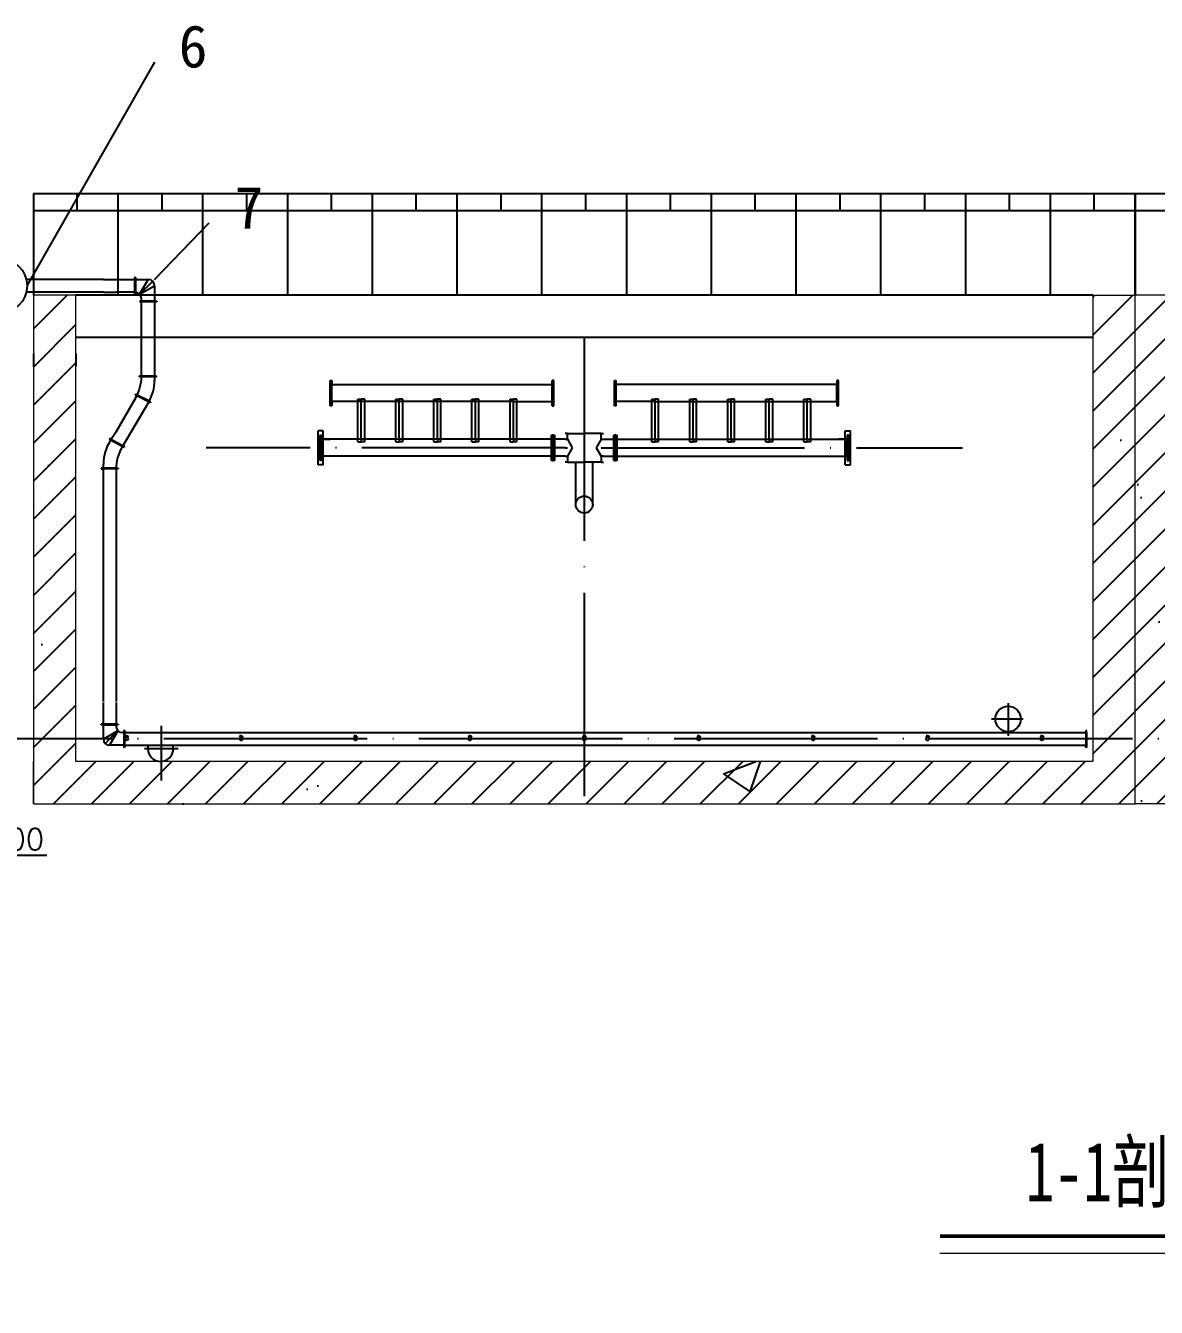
# Model space of a CAD drawing. Header units: millimetres. Extents: x 279 to 2876, y -494 to 1800.
# Drawn here: x 1002.6 to 1136.1, y -131.6 to 19.7 of the extents above; entities that cross this region are included whole.
import ezdxf

# ---------------------------------------------------------------- set-up
doc = ezdxf.new("R2010")
doc.units = ezdxf.units.MM
doc.linetypes.add('ACAD_ISO04W100', pattern=[30, 24, -3, 0, -3])
doc.layers.add('图层1', color=1, linetype='Continuous', lineweight=25, plot=False)
doc.layers.add('图层2', color=5, linetype='Continuous', lineweight=25, plot=False)
doc.styles.get("Standard").update_dxf_attribs({"font": 'txt', "bigfont": 'gbcbig.shx'})
doc.dimstyles.new('副本 ISO-25', dxfattribs={"dimtxt": 2.5, "dimasz": 2.5, "dimexe": 2, "dimexo": 2, "dimtad": 1, "dimlfac": 100, "dimtxsty": 'Standard', "dimblk": 'ARCHTICK', "dimcen": 2.5, "dimadec": 0, "dimazin": 0, "dimtfac": 1, "dimtmove": 0, "dimatfit": 3, "dimfxl": 1, "dimarcsym": 0})

# ---------------------------------------------------------------- blocks, each defined once
blk = doc.blocks.new('_ArchTick')
at = {"color": 0, "linetype": 'ByBlock', "const_width": 0.15}
blk.add_lwpolyline([(-0.5, -0.5), (0.5, 0.5)], dxfattribs=at)
blk = doc.blocks.new('*D52')
at = {"color": 0, "lineweight": -2, "transparency": 16777216}
for p, q in [((990.57, -69.14), (990.57, -80.21)), ((995.57, -69.14), (995.57, -80.21)), ((990.57, -78.21), (995.57, -78.21)), ((995.57, -78.21), (1005.15, -78.21))]:
    blk.add_line(p, q, dxfattribs=at)
at = {"color": 0, "lineweight": -2, "transparency": 16777216, "xscale": 2.5, "yscale": 2.5, "zscale": 2.5, "rotation": 180}
blk.add_blockref('_ArchTick', (990.57, -78.21), dxfattribs=at)
at = {"color": 0, "lineweight": -2, "transparency": 16777216, "xscale": 2.5, "yscale": 2.5, "zscale": 2.5}
blk.add_blockref('_ArchTick', (995.57, -78.21), dxfattribs=at)
at = {"color": 0, "transparency": 16777216, "insert": (1001.61, -76.33), "char_height": 2.5, "attachment_point": 5}
blk.add_mtext('500', dxfattribs=at)

msp = doc.modelspace()

# ---------------------------------------------------------------- hatches: boundary and pattern name
h = msp.add_hatch()
h.set_pattern_fill('ANSI31', color=256, style=0)
h.set_pattern_definition([(45, (299.2907, -738.3604), (-2.245064, 2.245064), [])])
h.paths.add_polyline_path([(870.56582, -12.1404), (865.56582, -12.1404), (865.56582, -64.4904), (870.56582, -64.4904)])
h.paths.add_polyline_path([(995.56582, -20.50611), (995.56582, -19.00611), (995.56582, -12.1404), (990.56582, -12.1404), (990.56582, -19.00611), (990.56582, -20.50611), (990.56582, -64.4904), (995.56582, -64.4904)])
h.paths.add_polyline_path([(983.11159, -67.1404), (940.97083, -67.1404), (942.74642, -72.1404), (985.68478, -72.1404)])
h.paths.add_polyline_path([(995.56582, -64.4904), (990.56582, -64.4904), (990.56582, -67.1404), (983.11159, -67.1404), (985.68478, -72.1404), (995.56582, -72.1404)])
h.paths.add_polyline_path([(940.97083, -67.1404), (930.56582, -67.1404), (930.56582, -72.1404), (942.74642, -72.1404)])
h.paths.add_polyline_path([(930.56582, -67.1404), (881.41478, -67.1404), (883.98797, -72.1404), (930.56582, -72.1404)])
h.paths.add_polyline_path([(881.41478, -67.1404), (870.56582, -67.1404), (870.56582, -64.4904), (865.56582, -64.4904), (865.56582, -72.1404), (883.98797, -72.1404)])
h.paths.add_polyline_path([(1068.5659, -67.1404), (1008.5659, -67.1404), (1008.5659, -64.4904), (1003.5659, -64.4904), (1003.5659, -72.1404), (1068.5659, -72.1404)])
h.paths.add_polyline_path([(1008.5659, -20.50611), (1008.5659, -19.00611), (1008.5659, -12.1404), (1003.5659, -12.1404), (1003.5659, -19.00611), (1003.5659, -20.50611), (1003.5659, -64.4904), (1008.5659, -64.4904)])
h.paths.add_polyline_path([(1133.5659, -12.1404), (1128.5659, -12.1404), (1128.5659, -64.4904), (1133.5659, -64.4904)])
h.paths.add_polyline_path([(1068.5659, -67.1404), (1068.5659, -72.1404), (1133.5659, -72.1404), (1133.5659, -64.4904), (1128.5659, -64.4904), (1128.5659, -67.1404)])
h.paths.add_polyline_path([(1263.5659, -64.4904), (1258.5659, -64.4904), (1258.5659, -67.1404), (1198.5659, -67.1404), (1198.5659, -72.1404), (1263.5659, -72.1404)])
h.paths.add_polyline_path([(1198.5659, -67.1404), (1138.5659, -67.1404), (1138.5659, -64.4904), (1133.5659, -64.4904), (1133.5659, -72.1404), (1198.5659, -72.1404)])
h.paths.add_polyline_path([(1138.5659, -12.1404), (1133.5659, -12.1404), (1133.5659, -64.4904), (1138.5659, -64.4904)])
h.paths.add_polyline_path([(1263.5659, -20.50611), (1263.5659, -19.00611), (1263.5659, -12.1404), (1258.5659, -12.1404), (1258.5659, -19.00611), (1258.5659, -20.50611), (1258.5659, -64.4904), (1263.5659, -64.4904)])
h.paths.add_polyline_path([(1276.56598, -20.50611), (1276.56598, -19.00611), (1276.56598, -12.1404), (1271.56598, -12.1404), (1271.56598, -19.00611), (1271.56598, -20.50611), (1271.56598, -64.4904), (1276.56598, -64.4904)])
h.paths.add_polyline_path([(1336.56598, -67.1404), (1276.56598, -67.1404), (1276.56598, -64.4904), (1271.56598, -64.4904), (1271.56598, -72.1404), (1336.56598, -72.1404)])
h.paths.add_polyline_path([(1401.56598, -67.1404), (1396.56598, -67.1404), (1336.56598, -67.1404), (1336.56598, -72.1404), (1401.56598, -72.1404)])
h.paths.add_polyline_path([(1401.56598, -30.1404), (1396.56598, -30.1404), (1396.56598, -64.4904), (1401.56598, -64.4904)])
h.paths.add_polyline_path([(1401.56598, -12.1404), (1396.56598, -12.1404), (1396.56598, -30.1404), (1401.56598, -30.1404)])
h.paths.add_polyline_path([(1178.64104, -215.05328), (1173.64104, -215.05328), (1173.64104, -238.25328), (1178.64104, -238.25328)])
h.paths.add_polyline_path([(1178.64104, -241.25328), (1173.64104, -241.25328), (1173.64104, -263.05328), (1178.64104, -263.05328)])
h.paths.add_polyline_path([(1178.64104, -270.05328), (1173.64104, -270.05328), (923.64104, -270.05328), (923.64104, -266.55328), (918.64104, -266.55328), (918.64104, -275.07285), (928.64104, -275.07285), (928.64104, -275.05328), (1178.64104, -275.05328)])
h.paths.add_polyline_path([(923.64104, -228.55328), (918.64104, -228.55328), (918.64104, -263.55328), (923.64104, -263.55328)])
h.paths.add_polyline_path([(923.64104, -216.94935), (918.64104, -216.94935), (918.64104, -219.66899), (918.64104, -225.55328), (923.64104, -225.55328), (923.64104, -220.05328)])
h.paths.add_polyline_path([(923.64104, -215.05328), (918.64104, -215.05328), (918.64104, -216.94935), (923.64104, -216.94935)])
h = msp.add_hatch()
h.set_pattern_fill('AR-CONC', color=256, scale=0.25, style=0)
h.set_pattern_definition([(50, (299.29, -738.36), (45.5462, -3.9848), [4.7625, -52.3875]), (355, (299.29, -738.36), (-8.8107, 47.7642), [3.81, -41.91]), (100.451, (303.086, -738.692), (36.7356, 43.7792), [4.0475, -44.5225]), (46.184, (299.29, -725.66), (67.7698, -10.5106), [7.1437, -78.5812]), (96.6356, (304.94, -726.536), (59.351, 61.8564), [6.0713, -66.7837]), (351.184, (299.29, -725.66), (59.351, 61.8563), [5.715, -62.865]), (21, (305.64, -728.835), (37.9037, -25.5664), [4.7625, -52.3875]), (326, (305.64, -728.835), (15.4505, 46.047), [3.81, -41.91]), (71.4514, (308.8, -730.966), (53.3541, 20.4807), [4.0475, -44.5225]), (37.5, (299.29, -738.36), (0.77215, 21.13876), [0, -41.402, 0, -42.545, 0, -42.06875]), (7.5, (299.29, -738.36), (16.7049, 25.04514), [0, -24.257, 0, -40.4495, 0, -16.03375]), (327.5, (285.13, -738.36), (33.89765, -1.43219), [0, -15.875, 0, -49.53, 0, -65.7225]), (317.5, (278.78, -738.36), (37.0323, 6.3566), [0, -20.6375, 0, -32.893, 0, -46.6725])])
h.paths.add_polyline_path([(865.56582, -64.4904), (870.56582, -64.4904), (870.56582, -12.1404), (865.56582, -12.1404)])
h.paths.add_polyline_path([(865.56582, -72.1404), (977.14366, -72.1404), (979.71685, -67.1404), (870.56582, -67.1404), (870.56582, -64.4904), (865.56582, -64.4904)])
h.paths.add_polyline_path([(979.71685, -67.1404), (930.56582, -67.1404), (930.56582, -72.1404), (977.14366, -72.1404)], flags=16)
h.paths.add_polyline_path([(930.56582, -67.1404), (930.56582, -72.1404), (942.74642, -72.1404), (940.97083, -67.1404)], flags=0)
h.paths.add_polyline_path([(940.97083, -67.1404), (878.02004, -67.1404), (875.44685, -72.1404), (942.74642, -72.1404)], flags=16)
h.paths.add_polyline_path([(878.02004, -67.1404), (875.44685, -72.1404), (995.56582, -72.1404), (995.56582, -64.4904), (990.56582, -64.4904), (990.56582, -67.1404)])
h.paths.add_polyline_path([(990.56582, -64.4904), (995.56582, -64.4904), (995.56582, -20.50611), (995.56582, -19.00611), (995.56582, -12.1404), (990.56582, -12.1404), (990.56582, -19.00611), (990.56582, -20.50611)])
h.paths.add_polyline_path([(1003.5659, -64.4904), (1008.5659, -64.4904), (1008.5659, -20.50611), (1008.5659, -19.00611), (1008.5659, -12.1404), (1003.5659, -12.1404), (1003.5659, -19.00611), (1003.5659, -20.50611)])
h.paths.add_polyline_path([(1008.5659, -67.1404), (1008.5659, -64.4904), (1003.5659, -64.4904), (1003.5659, -72.1404), (1068.5659, -72.1404), (1068.5659, -67.1404)])
h.paths.add_polyline_path([(1068.5659, -67.1404), (1068.5659, -72.1404), (1133.5659, -72.1404), (1133.5659, -64.4904), (1128.5659, -64.4904), (1128.5659, -67.1404)])
h.paths.add_polyline_path([(1128.5659, -64.4904), (1133.5659, -64.4904), (1133.5659, -12.1404), (1128.5659, -12.1404)])
h.paths.add_polyline_path([(1133.5659, -64.4904), (1138.5659, -64.4904), (1138.5659, -12.1404), (1133.5659, -12.1404)])
h.paths.add_polyline_path([(1138.5659, -67.1404), (1138.5659, -64.4904), (1133.5659, -64.4904), (1133.5659, -72.1404), (1198.5659, -72.1404), (1198.5659, -67.1404)])
h.paths.add_polyline_path([(1263.5659, -72.1404), (1263.5659, -64.4904), (1258.5659, -64.4904), (1258.5659, -67.1404), (1198.5659, -67.1404), (1198.5659, -72.1404)])
h.paths.add_polyline_path([(1258.5659, -64.4904), (1263.5659, -64.4904), (1263.5659, -20.50611), (1263.5659, -19.00611), (1263.5659, -12.1404), (1258.5659, -12.1404), (1258.5659, -19.00611), (1258.5659, -20.50611)])
h.paths.add_polyline_path([(1271.56598, -64.4904), (1276.56598, -64.4904), (1276.56598, -20.50611), (1276.56598, -19.00611), (1276.56598, -12.1404), (1271.56598, -12.1404), (1271.56598, -19.00611), (1271.56598, -20.50611)])
h.paths.add_polyline_path([(1336.56598, -72.1404), (1336.56598, -67.1404), (1276.56598, -67.1404), (1276.56598, -64.4904), (1271.56598, -64.4904), (1271.56598, -72.1404)])
h.paths.add_polyline_path([(1401.56598, -72.1404), (1401.56598, -67.1404), (1396.56598, -67.1404), (1336.56598, -67.1404), (1336.56598, -72.1404)])
h.paths.add_polyline_path([(1401.56598, -30.1404), (1396.56598, -30.1404), (1396.56598, -64.4904), (1401.56598, -64.4904)])
h.paths.add_polyline_path([(1396.56598, -30.1404), (1401.56598, -30.1404), (1401.56598, -12.1404), (1396.56598, -12.1404)])
h.paths.add_polyline_path([(923.64104, -228.55328), (918.64104, -228.55328), (918.64104, -263.55328), (923.64104, -263.55328)])
h.paths.add_polyline_path([(918.64104, -225.55328), (923.64104, -225.55328), (923.64104, -220.05328), (923.64104, -216.94935), (918.64104, -216.94935), (918.64104, -219.66899)])
h.paths.add_polyline_path([(923.64104, -216.94935), (923.64104, -215.05328), (918.64104, -215.05328), (918.64104, -216.94935)])
h.paths.add_polyline_path([(923.64104, -270.05328), (923.64104, -266.55328), (918.64104, -266.55328), (918.64104, -275.07285), (1178.64104, -275.07285), (1178.64104, -270.05328), (1173.64104, -270.05328)])
h.paths.add_polyline_path([(1178.64104, -241.25328), (1173.64104, -241.25328), (1173.64104, -263.05328), (1178.64104, -263.05328)])
h.paths.add_polyline_path([(1178.64104, -215.05328), (1173.64104, -215.05328), (1173.64104, -238.25328), (1178.64104, -238.25328)])

# ---------------------------------------------------------------- linework, layer by layer
for p, q in [((1002.81586, -11.03717), (1017.88646, 15.37017)), ((1003.5659, -0.1404), (1133.5659, -0.1404)), ((1133.5659, -0.1404), (1263.5659, -0.1404)), ((1003.5659, -2.1404), (1133.5659, -2.1404)), ((1133.5659, -2.1404), (1263.5659, -2.1404)), ((1017.86314, -10.28647), (1024.31077, -3.61743)), ((1016.09065, -12.00614), (1017.64347, -10.50614)), ((1016.09322, -12.0042), (1017.1346, -10.26903)), ((1016.09322, -12.0042), (1017.86302, -11.02283)), ((1128.5659, -12.1404), (1008.5659, -12.1404)), ((1128.5659, -17.1404), (1008.5659, -17.1404)), ((1003.5659, -19.00611), (1003.5659, -20.50611)), ((1008.5659, -19.00611), (1008.5659, -20.50611)), ((1038.5659, -22.6904), (1038.5659, -22.1904)), ((1038.5659, -22.1904), (1038.7659, -22.1904)), ((1038.7659, -22.1904), (1038.7659, -22.6904)), ((1064.78689, -25.1904), (1064.78689, -22.1904)), ((1064.98689, -22.1904), (1064.78689, -22.1904)), ((1064.98689, -22.4904), (1064.98689, -22.1904)), ((1064.98689, -22.6904), (1064.98689, -22.4904)), ((1072.14491, -22.4904), (1072.14491, -22.1904)), ((1072.14491, -22.1904), (1072.34491, -22.1904)), ((1072.14491, -22.6904), (1072.14491, -22.4904)), ((1072.34491, -25.1904), (1072.34491, -22.1904)), ((1098.5659, -22.1904), (1098.3659, -22.1904)), ((1098.3659, -22.1904), (1098.3659, -22.6904)), ((1098.5659, -22.6904), (1098.5659, -22.1904)), ((1038.5659, -25.1904), (1038.5659, -22.6904)), ((1038.7659, -24.6904), (1038.7659, -22.6904)), ((1038.7659, -22.6904), (1064.78689, -22.6904)), ((1064.98689, -24.6904), (1064.98689, -22.6904)), ((1072.14491, -24.6904), (1072.14491, -22.6904)), ((1098.3659, -22.6904), (1072.34491, -22.6904)), ((1098.3659, -24.6904), (1098.3659, -22.6904)), ((1098.5659, -25.1904), (1098.5659, -22.6904)), ((1038.7659, -25.1904), (1038.5659, -25.1904)), ((1060.20006, -24.6904), (1038.7659, -24.6904)), ((1038.7659, -24.6904), (1038.7659, -25.1904)), ((1041.85273, -29.4404), (1041.85273, -24.3904)), ((1041.85273, -24.3904), (1042.25273, -24.3904)), ((1042.25273, -29.1404), (1042.25273, -24.3904)), ((1042.25273, -29.1404), (1042.25273, -24.3904)), ((1042.65273, -24.3904), (1042.25273, -24.3904)), ((1042.25273, -29.1404), (1042.25273, -24.44965)), ((1042.65273, -29.4404), (1042.65273, -24.3904)), ((1046.33956, -29.4404), (1046.33956, -24.3904)), ((1046.33956, -24.3904), (1046.73956, -24.3904)), ((1046.73956, -29.1404), (1046.73956, -24.3904)), ((1046.73956, -29.1404), (1046.73956, -24.3904)), ((1046.73956, -29.1404), (1046.73956, -24.3904)), ((1047.13956, -24.3904), (1046.73956, -24.3904)), ((1047.13956, -29.4404), (1047.13956, -24.3904)), ((1050.8264, -29.4404), (1050.8264, -24.3904)), ((1050.8264, -24.3904), (1051.2264, -24.3904)), ((1051.2264, -29.1404), (1051.2264, -24.3904)), ((1051.2264, -29.1404), (1051.2264, -24.3904)), ((1051.2264, -29.1404), (1051.2264, -24.3904)), ((1051.6264, -24.3904), (1051.2264, -24.3904)), ((1051.6264, -29.4404), (1051.6264, -24.3904)), ((1055.31323, -29.4404), (1055.31323, -24.3904)), ((1055.31323, -24.3904), (1055.71323, -24.3904)), ((1055.71323, -29.1404), (1055.71323, -24.3904)), ((1055.71323, -29.1404), (1055.71323, -24.3904)), ((1055.71323, -29.1404), (1055.71323, -24.3904)), ((1056.11323, -24.3904), (1055.71323, -24.3904)), ((1056.11323, -29.4404), (1056.11323, -24.3904)), ((1059.80006, -29.4404), (1059.80006, -24.3904)), ((1059.80006, -24.3904), (1060.20006, -24.3904)), ((1060.20006, -29.1404), (1060.20006, -24.3904)), ((1060.20006, -29.1404), (1060.20006, -24.3904)), ((1060.60006, -24.3904), (1060.20006, -24.3904)), ((1060.20006, -24.6904), (1062.96671, -24.6904)), ((1060.60006, -29.4404), (1060.60006, -24.3904)), ((1062.96671, -24.6904), (1064.78689, -24.6904)), ((1064.78689, -25.1904), (1064.98689, -25.1904)), ((1064.98689, -25.1904), (1064.98689, -24.6904)), ((1072.14491, -25.1904), (1072.14491, -24.6904)), ((1072.34491, -25.1904), (1072.14491, -25.1904)), ((1074.16509, -24.6904), (1072.34491, -24.6904)), ((1076.93174, -24.6904), (1074.16509, -24.6904)), ((1076.53174, -29.4404), (1076.53174, -24.3904)), ((1076.53174, -24.3904), (1076.93174, -24.3904)), ((1076.93174, -29.1404), (1076.93174, -24.3904)), ((1077.33174, -24.3904), (1076.93174, -24.3904)), ((1076.93174, -29.1404), (1076.93174, -24.3904)), ((1076.93174, -24.6904), (1098.3659, -24.6904)), ((1077.33174, -29.4404), (1077.33174, -24.3904)), ((1081.01857, -29.4404), (1081.01857, -24.3904)), ((1081.01857, -24.3904), (1081.41857, -24.3904)), ((1081.41857, -29.1404), (1081.41857, -24.3904)), ((1081.41857, -29.1404), (1081.41857, -24.3904)), ((1081.81857, -24.3904), (1081.41857, -24.3904)), ((1081.41857, -29.1404), (1081.41857, -24.3904)), ((1081.81857, -29.4404), (1081.81857, -24.3904)), ((1085.5054, -29.4404), (1085.5054, -24.3904)), ((1085.5054, -24.3904), (1085.9054, -24.3904)), ((1085.9054, -29.1404), (1085.9054, -24.3904)), ((1085.9054, -29.1404), (1085.9054, -24.3904)), ((1086.3054, -24.3904), (1085.9054, -24.3904)), ((1085.9054, -29.1404), (1085.9054, -24.3904)), ((1086.3054, -29.4404), (1086.3054, -24.3904)), ((1089.99224, -29.4404), (1089.99224, -24.3904)), ((1089.99224, -24.3904), (1090.39224, -24.3904)), ((1090.39224, -29.1404), (1090.39224, -24.3904)), ((1090.39224, -29.1404), (1090.39224, -24.3904)), ((1090.79224, -24.3904), (1090.39224, -24.3904)), ((1090.39224, -29.1404), (1090.39224, -24.3904)), ((1090.79224, -29.4404), (1090.79224, -24.3904)), ((1094.47907, -29.4404), (1094.47907, -24.3904)), ((1094.47907, -24.3904), (1094.87907, -24.3904)), ((1094.87907, -29.1404), (1094.87907, -24.3904)), ((1095.27907, -24.3904), (1094.87907, -24.3904)), ((1094.87907, -29.1404), (1094.87907, -24.3904)), ((1094.87907, -29.1404), (1094.87907, -24.44965)), ((1095.27907, -29.4404), (1095.27907, -24.3904)), ((1098.3659, -24.6904), (1098.3659, -25.1904)), ((1098.3659, -25.1904), (1098.5659, -25.1904)), ((1037.4659, -28.1404), (1037.1659, -28.1404)), ((1037.1659, -28.17737), (1037.1659, -28.1404)), ((1037.1659, -31.90219), (1037.1659, -28.17737)), ((1037.3659, -29.1404), (1037.3659, -28.6404)), ((1037.3659, -28.6404), (1037.5659, -28.6404)), ((1037.7659, -28.1404), (1037.4659, -28.1404)), ((1037.5659, -28.6404), (1037.5659, -29.1404)), ((1037.7659, -28.17737), (1037.7659, -28.1404)), ((1037.7659, -31.90219), (1037.7659, -28.17737)), ((1064.68689, -31.6404), (1064.68689, -28.6404)), ((1064.88689, -28.6404), (1064.68689, -28.6404)), ((1064.88689, -28.9404), (1064.88689, -28.6404)), ((1064.88689, -28.6404), (1065.08689, -28.6404)), ((1065.08689, -31.6404), (1065.08689, -28.6404)), ((1066.5659, -28.4404), (1066.3159, -28.4404)), ((1066.5659, -29.1404), (1066.5659, -28.4404)), ((1066.5659, -28.4404), (1068.5659, -28.4404)), ((1070.5659, -28.4404), (1068.5659, -28.4404)), ((1070.5659, -29.1404), (1070.5659, -28.4404)), ((1070.5659, -28.4404), (1070.8159, -28.4404)), ((1072.04491, -31.6404), (1072.04491, -28.6404)), ((1072.24491, -28.6404), (1072.04491, -28.6404)), ((1072.24491, -28.9404), (1072.24491, -28.6404)), ((1072.24491, -28.6404), (1072.44491, -28.6404)), ((1072.44491, -31.6404), (1072.44491, -28.6404)), ((1099.3659, -28.17737), (1099.3659, -28.1404)), ((1099.3659, -28.1404), (1099.6659, -28.1404)), ((1099.3659, -31.90219), (1099.3659, -28.17737)), ((1099.7659, -28.6404), (1099.5659, -28.6404)), ((1099.5659, -28.6404), (1099.5659, -29.1404)), ((1099.6659, -28.1404), (1099.9659, -28.1404)), ((1099.7659, -29.1404), (1099.7659, -28.6404)), ((1099.9659, -28.17737), (1099.9659, -28.1404)), ((1099.9659, -31.90219), (1099.9659, -28.17737)), ((1037.3659, -31.6404), (1037.3659, -29.1404)), ((1037.5659, -31.1404), (1037.5659, -29.1404)), ((1037.5659, -29.1404), (1038.5659, -29.1404)), ((1064.68689, -29.1404), (1037.7659, -29.1404)), ((1045.36074, -29.1404), (1038.5659, -29.1404)), ((1041.85273, -29.4404), (1042.25273, -29.4404)), ((1042.25273, -29.1404), (1042.25273, -29.4404)), ((1042.25273, -29.1404), (1042.25273, -29.4404)), ((1042.65273, -29.4404), (1042.25273, -29.4404)), ((1066.3159, -29.1404), (1045.36074, -29.1404)), ((1046.33956, -29.4404), (1046.73956, -29.4404)), ((1046.73956, -29.1404), (1046.73956, -29.4404)), ((1046.73956, -29.1404), (1046.73956, -29.4404)), ((1047.13956, -29.4404), (1046.73956, -29.4404)), ((1050.8264, -29.4404), (1051.2264, -29.4404)), ((1051.2264, -29.1404), (1051.2264, -29.4404)), ((1051.2264, -29.1404), (1051.2264, -29.4404)), ((1051.6264, -29.4404), (1051.2264, -29.4404)), ((1055.31323, -29.4404), (1055.71323, -29.4404)), ((1055.71323, -29.1404), (1055.71323, -29.4404)), ((1055.71323, -29.1404), (1055.71323, -29.4404)), ((1056.11323, -29.4404), (1055.71323, -29.4404)), ((1059.80006, -29.4404), (1060.20006, -29.4404)), ((1060.20006, -29.1404), (1060.20006, -29.4404)), ((1060.20006, -29.1404), (1060.20006, -29.4404)), ((1060.60006, -29.4404), (1060.20006, -29.4404)), ((1064.88689, -30.1404), (1064.68689, -30.1404)), ((1064.88689, -29.1404), (1064.88689, -28.9404)), ((1064.88689, -31.1404), (1064.88689, -29.1404)), ((1066.3159, -29.1404), (1066.5659, -29.1404)), ((1066.3159, -30.1404), (1066.5659, -30.1404)), ((1066.5659, -29.1404), (1067.14355, -30.1404)), ((1067.14355, -30.1404), (1066.5659, -31.1404)), ((1070.5659, -29.1404), (1069.97708, -30.1404)), ((1069.97708, -30.1404), (1070.5659, -31.1404)), ((1070.5659, -29.1404), (1091.77106, -29.1404)), ((1070.5659, -30.1404), (1072.55243, -30.1404)), ((1072.24491, -29.1404), (1072.24491, -28.9404)), ((1072.24491, -31.1404), (1072.24491, -29.1404)), ((1072.24491, -30.1404), (1072.44491, -30.1404)), ((1072.44491, -29.1404), (1099.3659, -29.1404)), ((1076.53174, -29.4404), (1076.93174, -29.4404)), ((1076.93174, -29.1404), (1076.93174, -29.4404)), ((1076.93174, -29.1404), (1076.93174, -29.4404)), ((1077.33174, -29.4404), (1076.93174, -29.4404)), ((1081.01857, -29.4404), (1081.41857, -29.4404)), ((1081.41857, -29.1404), (1081.41857, -29.4404)), ((1081.41857, -29.1404), (1081.41857, -29.4404)), ((1081.81857, -29.4404), (1081.41857, -29.4404)), ((1085.5054, -29.4404), (1085.9054, -29.4404)), ((1085.9054, -29.1404), (1085.9054, -29.4404)), ((1085.9054, -29.1404), (1085.9054, -29.4404)), ((1086.3054, -29.4404), (1085.9054, -29.4404)), ((1089.99224, -29.4404), (1090.39224, -29.4404)), ((1090.39224, -29.1404), (1090.39224, -29.4404)), ((1090.39224, -29.1404), (1090.39224, -29.4404)), ((1090.79224, -29.4404), (1090.39224, -29.4404)), ((1091.77106, -29.1404), (1098.5659, -29.1404)), ((1094.47907, -29.4404), (1094.87907, -29.4404)), ((1094.87907, -29.1404), (1094.87907, -29.4404)), ((1094.87907, -29.1404), (1094.87907, -29.4404)), ((1095.27907, -29.4404), (1094.87907, -29.4404)), ((1099.5659, -29.1404), (1098.5659, -29.1404)), ((1099.5659, -31.1404), (1099.5659, -29.1404)), ((1099.7659, -31.6404), (1099.7659, -29.1404)), ((1037.5659, -31.6404), (1037.3659, -31.6404)), ((1038.5659, -31.1404), (1037.5659, -31.1404)), ((1037.5659, -31.1404), (1037.5659, -31.6404)), ((1044.28889, -31.1404), (1038.5659, -31.1404)), ((1066.3159, -31.1404), (1044.28889, -31.1404)), ((1064.68689, -31.6404), (1064.88689, -31.6404)), ((1064.88689, -31.6404), (1064.88689, -31.1404)), ((1065.08689, -31.6404), (1064.88689, -31.6404)), ((1066.3159, -31.1404), (1066.5659, -31.1404)), ((1066.5659, -31.1404), (1066.5659, -31.8404)), ((1070.5659, -31.1404), (1070.5659, -31.8404)), ((1070.8159, -31.1404), (1070.5659, -31.1404)), ((1070.8159, -31.1404), (1092.84291, -31.1404)), ((1070.8159, -31.1404), (1070.8159, -31.1404)), ((1072.04491, -31.6404), (1072.24491, -31.6404)), ((1072.24491, -31.6404), (1072.24491, -31.1404)), ((1072.44491, -31.6404), (1072.24491, -31.6404)), ((1092.84291, -31.1404), (1098.5659, -31.1404)), ((1098.5659, -31.1404), (1099.5659, -31.1404)), ((1099.5659, -31.1404), (1099.5659, -31.6404)), ((1099.5659, -31.6404), (1099.7659, -31.6404)), ((1037.1659, -32.1404), (1037.1659, -31.90219)), ((1037.4659, -32.1404), (1037.1659, -32.1404)), ((1037.7659, -32.1404), (1037.3159, -32.1404)), ((1037.7659, -32.1404), (1037.7659, -31.90219)), ((1066.5659, -31.8404), (1066.3159, -31.8404)), ((1066.5659, -31.8404), (1068.5659, -31.8404)), ((1067.5659, -36.8404), (1067.5659, -31.8404)), ((1070.5659, -31.8404), (1068.5659, -31.8404)), ((1069.5659, -36.8404), (1069.5659, -31.8404)), ((1070.5659, -31.8404), (1070.8159, -31.8404)), ((1099.3659, -32.1404), (1099.3659, -31.90219)), ((1099.3659, -32.1404), (1099.8159, -32.1404)), ((1099.6659, -32.1404), (1099.9659, -32.1404)), ((1099.9659, -32.1404), (1099.9659, -31.90219)), ((1013.53557, -63.52073), (1011.81625, -64.51338)), ((1013.53557, -63.52073), (1012.03557, -65.02073)), ((1013.53557, -63.52073), (1012.54292, -65.24005))]:
    msp.add_line(p, q)
at = {"lineweight": -2}
for p, q in [((1003.5659, -0.1404), (1003.5659, -12.1404)), ((1008.70159, -0.1404), (1008.70159, -2.1404)), ((1013.5659, -12.1404), (1013.5659, -0.1404)), ((1018.70159, -0.1404), (1018.70159, -2.1404)), ((1018.70159, -0.1404), (1018.70159, -2.1404)), ((1023.5659, -12.1404), (1023.5659, -0.1404)), ((1028.70159, -0.1404), (1028.70159, -2.1404)), ((1033.5659, -12.1404), (1033.5659, -0.1404)), ((1038.70159, -0.1404), (1038.70159, -2.1404)), ((1043.5659, -12.1404), (1043.5659, -0.1404)), ((1048.70159, -0.1404), (1048.70159, -2.1404)), ((1053.5659, -12.1404), (1053.5659, -0.1404)), ((1058.70159, -0.1404), (1058.70159, -2.1404)), ((1063.5659, -12.1404), (1063.5659, -0.1404)), ((1068.70159, -0.1404), (1068.70159, -2.1404)), ((1073.5659, -12.1404), (1073.5659, -0.1404)), ((1078.70159, -0.1404), (1078.70159, -2.1404)), ((1083.5659, -12.1404), (1083.5659, -0.1404)), ((1088.70159, -0.1404), (1088.70159, -2.1404)), ((1093.5659, -12.1404), (1093.5659, -0.1404)), ((1098.70159, -0.1404), (1098.70159, -2.1404)), ((1103.5659, -12.1404), (1103.5659, -0.1404)), ((1108.70159, -0.1404), (1108.70159, -2.1404)), ((1113.5659, -12.1404), (1113.5659, -0.1404)), ((1118.70159, -0.1404), (1118.70159, -2.1404)), ((1123.5659, -12.1404), (1123.5659, -0.1404)), ((1128.70159, -0.1404), (1128.70159, -2.1404)), ((1133.5659, -12.1404), (1133.5659, -0.1404)), ((1133.5659, -0.1404), (1133.5659, -12.1404))]:
    msp.add_line(p, q, dxfattribs=at)
at = {"lineweight": 0}
for p, q in [((1003.5659, -12.1404), (1003.5659, -19.00611)), ((1008.5659, -12.1404), (1003.5659, -12.1404)), ((1008.5659, -19.00611), (1008.5659, -12.1404)), ((1128.5659, -12.1404), (1128.5659, -67.1404)), ((1128.5659, -12.1404), (1133.5659, -12.1404)), ((1133.5659, -72.1404), (1133.5659, -12.1404)), ((1133.5659, -72.1404), (1133.5659, -12.1404)), ((1138.5659, -12.1404), (1133.5659, -12.1404)), ((1003.5659, -20.50611), (1003.5659, -72.1404)), ((1008.5659, -67.1404), (1008.5659, -20.50611)), ((1003.5659, -72.1404), (1003.5659, -67.1404)), ((1128.5659, -67.1404), (1008.5659, -67.1404)), ((1003.5659, -72.1404), (1133.5659, -72.1404)), ((1263.5659, -72.1404), (1133.5659, -72.1404)), ((1110.52984, -125.16579), (1159.40994, -125.16579))]:
    msp.add_line(p, q, dxfattribs=at)
at = {"linetype": 'ACAD_ISO04W100'}
for p, q in [((1066.3159, -30.1404), (1023.9557, -30.1404)), ((1070.5659, -30.1404), (1113.1761, -30.1404)), ((1070.5659, -30.1404), (1095.92489, -30.1404)), ((1118.5659, -60.25731), (1118.5659, -64.13002)), ((1018.64291, -62.96616), (1018.64291, -69.40683)), ((1116.63175, -62.1404), (1120.35006, -62.1404)), ((1404.15764, -64.4904), (848.46071, -64.4904)), ((1016.65513, -65.6404), (1020.63069, -65.6404))]:
    msp.add_line(p, q, dxfattribs=at)
at = {"lineweight": 50}
msp.add_line((1110.56367, -123.16579), (1159.45139, -123.16579), dxfattribs=at)
for centre, radius in [((1068.5659, -36.8404), 1), ((1118.5659, -62.1404), 1.5)]:
    msp.add_circle(centre, radius)
msp.add_arc((1018.5659, -65.6404), 1.5, 164.53399, 15.46601)
for p in [(1042.25273, -29.1404), (1046.73956, -29.1404), (1051.2264, -29.1404), (1055.71323, -29.1404), (1060.20006, -29.1404), (1076.93174, -29.1404), (1081.41857, -29.1404), (1085.9054, -29.1404), (1090.39224, -29.1404), (1094.87907, -29.1404)]:
    msp.add_point(p)
at = {"layer": '图层1'}
for p, q in [((1015.50623, -10.16647), (1015.48623, -10.16647)), ((1015.48623, -10.16647), (1015.48623, -10.18647)), ((1015.48623, -10.18647), (1015.50623, -10.18647)), ((1015.50623, -10.03647), (1015.50623, -12.03787)), ((1015.60623, -10.03647), (1015.50623, -10.03647)), ((1015.60623, -10.03647), (1015.60623, -12.03787)), ((1015.60623, -10.28647), (1015.60623, -10.03647)), ((1015.62123, -10.16647), (1015.60623, -10.16647)), ((1015.60623, -10.18647), (1015.62123, -10.18647)), ((1015.63123, -10.14647), (1015.62123, -10.14647)), ((1015.62123, -10.14647), (1015.62123, -10.16647)), ((1015.62123, -10.18647), (1015.62123, -10.16647)), ((1015.62123, -10.20647), (1015.62123, -10.18647)), ((1015.63123, -10.20647), (1015.62123, -10.20647)), ((1015.63123, -10.16647), (1015.63123, -10.14647)), ((1015.65623, -10.16647), (1015.63123, -10.16647)), ((1015.63123, -10.16647), (1015.63123, -10.18647)), ((1015.63123, -10.18647), (1015.65623, -10.18647)), ((1015.63123, -10.18647), (1015.63123, -10.20647)), ((1015.65623, -10.18647), (1015.65623, -10.16647)), ((1015.48623, -11.90787), (1015.48623, -11.88787)), ((1015.48623, -11.88787), (1015.50623, -11.88787)), ((1015.50623, -11.90787), (1015.48623, -11.90787)), ((1015.60623, -12.03787), (1015.50623, -12.03787)), ((1015.60623, -11.78787), (1015.60623, -12.03787)), ((1015.60623, -11.88787), (1015.62123, -11.88787)), ((1015.62123, -11.90787), (1015.60623, -11.90787)), ((1015.63123, -11.86787), (1015.62123, -11.86787)), ((1015.62123, -11.86787), (1015.62123, -11.88787)), ((1015.62123, -11.88787), (1015.62123, -11.90787)), ((1015.62123, -11.92787), (1015.62123, -11.90787)), ((1015.63123, -11.92787), (1015.62123, -11.92787)), ((1015.63123, -11.88787), (1015.63123, -11.86787)), ((1015.63123, -11.88787), (1015.65623, -11.88787)), ((1015.63123, -11.90787), (1015.63123, -11.88787)), ((1015.65623, -11.90787), (1015.63123, -11.90787)), ((1015.63123, -11.90787), (1015.63123, -11.92787)), ((1015.65623, -11.88787), (1015.65623, -11.90787)), ((1016.26314, -12.84147), (1016.11314, -12.84147)), ((1016.11314, -12.84147), (1016.11314, -12.94147)), ((1016.11314, -12.94147), (1016.26314, -12.94147)), ((1016.24314, -12.81647), (1016.22314, -12.81647)), ((1016.22314, -12.81647), (1016.22314, -12.82647)), ((1016.22314, -12.82647), (1016.24314, -12.82647)), ((1016.26314, -12.79147), (1016.24314, -12.79147)), ((1016.24314, -12.79147), (1016.24314, -12.81647)), ((1016.24314, -12.81647), (1016.26314, -12.81647)), ((1016.24314, -12.82647), (1016.24314, -12.84147)), ((1016.26314, -12.82647), (1016.24314, -12.82647)), ((1016.24314, -12.94147), (1016.24314, -12.96147)), ((1016.24314, -12.96147), (1016.26314, -12.96147)), ((1016.26314, -12.81647), (1016.26314, -12.79147)), ((1016.26314, -12.81647), (1016.28314, -12.81647)), ((1016.26314, -12.84147), (1016.26314, -12.82647)), ((1016.28314, -12.82647), (1016.26314, -12.82647)), ((1016.26314, -12.84147), (1016.36314, -12.84147)), ((1016.26314, -12.84147), (1016.36314, -12.84147)), ((1017.96314, -12.94147), (1016.26314, -12.94147)), ((1016.36314, -12.94147), (1016.26314, -12.94147)), ((1016.26314, -12.96147), (1016.26314, -12.94147)), ((1016.28314, -12.81647), (1016.28314, -12.82647)), ((1017.86314, -12.84147), (1016.36314, -12.84147)), ((1017.96314, -12.84147), (1017.86314, -12.84147)), ((1017.86314, -12.94147), (1017.96314, -12.94147)), ((1017.96314, -12.81647), (1017.94314, -12.81647)), ((1017.94314, -12.81647), (1017.94314, -12.82647)), ((1017.94314, -12.82647), (1017.96314, -12.82647)), ((1017.96314, -12.81647), (1017.96314, -12.79147)), ((1017.96314, -12.79147), (1017.98314, -12.79147)), ((1017.98314, -12.81647), (1017.96314, -12.81647)), ((1017.96314, -12.84147), (1017.96314, -12.82647)), ((1017.96314, -12.82647), (1017.98314, -12.82647)), ((1017.96314, -12.84147), (1018.11314, -12.84147)), ((1018.11314, -12.94147), (1017.96314, -12.94147)), ((1017.96314, -12.96147), (1017.96314, -12.94147)), ((1017.98314, -12.96147), (1017.96314, -12.96147)), ((1017.98314, -12.79147), (1017.98314, -12.81647)), ((1017.98314, -12.81647), (1018.00314, -12.81647)), ((1017.98314, -12.82647), (1017.98314, -12.84147)), ((1018.00314, -12.82647), (1017.98314, -12.82647)), ((1017.98314, -12.94147), (1017.98314, -12.96147)), ((1018.00314, -12.81647), (1018.00314, -12.82647)), ((1018.11314, -12.84147), (1018.11314, -12.94147)), ((1016.07838, -21.7605), (1016.07938, -21.66051)), ((1018.07969, -21.78042), (1016.07838, -21.7605)), ((1018.08069, -21.68042), (1016.07938, -21.66051)), ((1016.18813, -21.7866), (1016.18823, -21.7766)), ((1016.20813, -21.7868), (1016.18813, -21.7866)), ((1016.18823, -21.7766), (1016.20823, -21.7768)), ((1016.20788, -21.81179), (1016.20813, -21.7868)), ((1016.22788, -21.81199), (1016.20788, -21.81179)), ((1016.20813, -21.7868), (1016.22813, -21.787)), ((1016.20823, -21.7768), (1016.20838, -21.7618)), ((1016.22823, -21.777), (1016.20823, -21.7768)), ((1016.20937, -21.6618), (1016.20957, -21.6418)), ((1016.20957, -21.6418), (1016.22957, -21.642)), ((1016.22813, -21.787), (1016.22788, -21.81199)), ((1016.22813, -21.787), (1016.24813, -21.78719)), ((1016.22838, -21.762), (1016.22823, -21.777)), ((1016.24823, -21.77719), (1016.22823, -21.777)), ((1016.22957, -21.642), (1016.22937, -21.662)), ((1016.24813, -21.78719), (1016.24823, -21.77719)), ((1017.9297, -21.77893), (1017.8297, -21.77793)), ((1017.90955, -21.79373), (1017.90945, -21.80373)), ((1017.92945, -21.80393), (1017.90945, -21.80373)), ((1017.90955, -21.79373), (1017.92955, -21.79393)), ((1017.92945, -21.80393), (1017.9292, -21.82892)), ((1017.9292, -21.82892), (1017.9492, -21.82912)), ((1017.94945, -21.80412), (1017.92945, -21.80393)), ((1017.9297, -21.77893), (1017.92955, -21.79393)), ((1017.92955, -21.79393), (1017.94955, -21.79413)), ((1017.93089, -21.65893), (1017.93069, -21.67893)), ((1017.95089, -21.65913), (1017.93089, -21.65893)), ((1017.9492, -21.82912), (1017.94945, -21.80412)), ((1017.94945, -21.80412), (1017.96945, -21.80432)), ((1017.94955, -21.79413), (1017.9497, -21.77913)), ((1017.96955, -21.79432), (1017.94955, -21.79413)), ((1017.95069, -21.67913), (1017.95089, -21.65913)), ((1017.96945, -21.80432), (1017.96955, -21.79432)), ((1018.07969, -21.78042), (1018.08069, -21.68042)), ((1015.60097, -23.83525), (1015.55601, -23.92457)), ((1015.55601, -23.92457), (1015.69, -23.992)), ((1015.73496, -23.90268), (1015.60097, -23.83525)), ((1015.67214, -23.98301), (1015.66315, -24.00088)), ((1015.66315, -24.00088), (1015.68101, -24.00987)), ((1015.68101, -24.00987), (1015.69, -23.992)), ((1017.20853, -24.75624), (1015.69, -23.992)), ((1015.77933, -24.03696), (1015.69, -23.992)), ((1015.71047, -23.86236), (1015.70597, -23.8713)), ((1015.70597, -23.8713), (1015.72384, -23.88029)), ((1015.72833, -23.87136), (1015.71047, -23.86236)), ((1015.72384, -23.88029), (1015.71709, -23.89369)), ((1015.7417, -23.88928), (1015.72384, -23.88029)), ((1015.73957, -23.84902), (1015.72833, -23.87136)), ((1015.72833, -23.87136), (1015.7462, -23.88035)), ((1015.73496, -23.90268), (1015.7417, -23.88928)), ((1015.73496, -23.90268), (1015.82428, -23.94763)), ((1015.75744, -23.85802), (1015.73957, -23.84902)), ((1015.75957, -23.89827), (1015.7417, -23.88928)), ((1015.7462, -23.88035), (1015.75744, -23.85802)), ((1015.7462, -23.88035), (1015.76406, -23.88934)), ((1015.76406, -23.88934), (1015.75957, -23.89827)), ((1017.16416, -24.62196), (1015.82428, -23.94763)), ((1017.11921, -24.71129), (1017.20853, -24.75624)), ((1017.25349, -24.66692), (1017.16416, -24.62196)), ((1017.19954, -24.77411), (1017.20853, -24.75624)), ((1017.21741, -24.7831), (1017.19954, -24.77411)), ((1017.34252, -24.82368), (1017.20853, -24.75624)), ((1017.2264, -24.76524), (1017.21741, -24.7831)), ((1017.24686, -24.6356), (1017.24237, -24.64453)), ((1017.24237, -24.64453), (1017.26023, -24.65352)), ((1017.26473, -24.64459), (1017.24686, -24.6356)), ((1017.25349, -24.66692), (1017.26023, -24.65352)), ((1017.25349, -24.66692), (1017.38748, -24.73435)), ((1017.26023, -24.65352), (1017.2781, -24.66251)), ((1017.26473, -24.64459), (1017.27597, -24.62226)), ((1017.28259, -24.65358), (1017.26473, -24.64459)), ((1017.2781, -24.66251), (1017.27135, -24.67591)), ((1017.27597, -24.62226), (1017.29383, -24.63125)), ((1017.29596, -24.6715), (1017.2781, -24.66251)), ((1017.29383, -24.63125), (1017.28259, -24.65358)), ((1017.28259, -24.65358), (1017.30046, -24.66257)), ((1017.30046, -24.66257), (1017.29596, -24.6715)), ((1017.38748, -24.73435), (1017.34252, -24.82368)), ((1012.56936, -29.03593), (1012.52199, -29.124)), ((1012.52199, -29.124), (1014.28471, -30.07188)), ((1012.56936, -29.03593), (1014.33207, -29.98381)), ((1012.63649, -29.18557), (1012.62702, -29.20319)), ((1012.62702, -29.20319), (1012.64463, -29.21266)), ((1012.64463, -29.21266), (1012.65411, -29.19505)), ((1012.67808, -29.06601), (1012.67334, -29.07482)), ((1012.67334, -29.07482), (1012.69096, -29.08429)), ((1012.69569, -29.07548), (1012.67808, -29.06601)), ((1012.69096, -29.08429), (1012.68385, -29.0975)), ((1012.70857, -29.09376), (1012.69096, -29.08429)), ((1012.70753, -29.05346), (1012.69569, -29.07548)), ((1012.69569, -29.07548), (1012.71331, -29.08495)), ((1012.70147, -29.10697), (1012.70857, -29.09376)), ((1012.70147, -29.10697), (1012.78954, -29.15433)), ((1012.72515, -29.06293), (1012.70753, -29.05346)), ((1012.72618, -29.10323), (1012.70857, -29.09376)), ((1012.71331, -29.08495), (1012.72515, -29.06293)), ((1012.71331, -29.08495), (1012.73092, -29.09443)), ((1012.73092, -29.09443), (1012.72618, -29.10323)), ((1014.14312, -30.01846), (1014.1526, -30.00084)), ((1014.16074, -30.02793), (1014.14312, -30.01846)), ((1014.17021, -30.01031), (1014.16074, -30.02793)), ((1014.19418, -29.88128), (1014.18945, -29.89009)), ((1014.18945, -29.89009), (1014.20706, -29.89956)), ((1014.2118, -29.89075), (1014.19418, -29.88128)), ((1014.19996, -29.91277), (1014.20706, -29.89956)), ((1014.20706, -29.89956), (1014.22468, -29.90903)), ((1014.2118, -29.89075), (1014.22364, -29.86873)), ((1014.22941, -29.90022), (1014.2118, -29.89075)), ((1014.22468, -29.90903), (1014.21757, -29.92224)), ((1014.22364, -29.86873), (1014.24125, -29.8782)), ((1014.24229, -29.9185), (1014.22468, -29.90903)), ((1014.24125, -29.8782), (1014.22941, -29.90022)), ((1014.22941, -29.90022), (1014.24703, -29.90969)), ((1014.24703, -29.90969), (1014.24229, -29.9185)), ((1014.33207, -29.98381), (1014.28471, -30.07188)), ((1011.7159, -32.54416), (1011.5659, -32.54416)), ((1011.5659, -32.54416), (1011.5659, -32.64416)), ((1011.5659, -32.64416), (1011.7159, -32.64416)), ((1011.6959, -32.51916), (1011.6759, -32.51916)), ((1011.6759, -32.51916), (1011.6759, -32.52916)), ((1011.6759, -32.52916), (1011.6959, -32.52916)), ((1011.7159, -32.49416), (1011.6959, -32.49416)), ((1011.6959, -32.49416), (1011.6959, -32.51916)), ((1011.6959, -32.51916), (1011.7159, -32.51916)), ((1011.6959, -32.52916), (1011.6959, -32.54416)), ((1011.7159, -32.52916), (1011.6959, -32.52916)), ((1011.6959, -32.64416), (1011.6959, -32.66416)), ((1011.6959, -32.66416), (1011.7159, -32.66416)), ((1011.7159, -32.51916), (1011.7159, -32.49416)), ((1011.7159, -32.51916), (1011.7359, -32.51916)), ((1011.7159, -32.54416), (1011.7159, -32.52916)), ((1011.7359, -32.52916), (1011.7159, -32.52916)), ((1011.7159, -32.54416), (1011.8159, -32.54416)), ((1011.7159, -32.54416), (1011.8159, -32.54416)), ((1013.4159, -32.64416), (1011.7159, -32.64416)), ((1011.8159, -32.64416), (1011.7159, -32.64416)), ((1011.7159, -32.66416), (1011.7159, -32.64416)), ((1011.7359, -32.51916), (1011.7359, -32.52916)), ((1013.3159, -32.54416), (1011.8159, -32.54416)), ((1013.4159, -32.54416), (1013.3159, -32.54416)), ((1013.3159, -32.64416), (1013.4159, -32.64416)), ((1013.4159, -32.51916), (1013.3959, -32.51916)), ((1013.3959, -32.51916), (1013.3959, -32.52916)), ((1013.3959, -32.52916), (1013.4159, -32.52916)), ((1013.4159, -32.51916), (1013.4159, -32.49416)), ((1013.4159, -32.49416), (1013.4359, -32.49416)), ((1013.4359, -32.51916), (1013.4159, -32.51916)), ((1013.4159, -32.54416), (1013.4159, -32.52916)), ((1013.4159, -32.52916), (1013.4359, -32.52916)), ((1013.4159, -32.54416), (1013.5659, -32.54416)), ((1013.5659, -32.64416), (1013.4159, -32.64416)), ((1013.4159, -32.66416), (1013.4159, -32.64416)), ((1013.4359, -32.66416), (1013.4159, -32.66416)), ((1013.4359, -32.49416), (1013.4359, -32.51916)), ((1013.4359, -32.51916), (1013.4559, -32.51916)), ((1013.4359, -32.52916), (1013.4359, -32.54416)), ((1013.4559, -32.52916), (1013.4359, -32.52916)), ((1013.4359, -32.64416), (1013.4359, -32.66416)), ((1013.4559, -32.51916), (1013.4559, -32.52916)), ((1013.5659, -32.54416), (1013.5659, -32.64416)), ((1011.7159, -62.73788), (1011.5659, -62.73788)), ((1011.5659, -62.83788), (1011.5659, -62.73788)), ((1011.7159, -62.83788), (1011.5659, -62.83788)), ((1011.6959, -62.71288), (1011.6759, -62.71288)), ((1011.6759, -62.71288), (1011.6759, -62.72288)), ((1011.6759, -62.72288), (1011.6959, -62.72288)), ((1011.7159, -62.68788), (1011.6959, -62.68788)), ((1011.6959, -62.68788), (1011.6959, -62.71288)), ((1011.6959, -62.71288), (1011.7159, -62.71288)), ((1011.6959, -62.72288), (1011.6959, -62.73788)), ((1011.7159, -62.72288), (1011.6959, -62.72288)), ((1011.6959, -62.83788), (1011.6959, -62.85788)), ((1011.6959, -62.85788), (1011.7159, -62.85788)), ((1011.7159, -62.71288), (1011.7159, -62.68788)), ((1011.7159, -62.71288), (1011.7359, -62.71288)), ((1011.7159, -62.73788), (1011.7159, -62.72288)), ((1011.7359, -62.72288), (1011.7159, -62.72288)), ((1011.8159, -62.73788), (1011.7159, -62.73788)), ((1013.4159, -62.73788), (1011.7159, -62.73788)), ((1011.7159, -62.73788), (1011.8159, -62.73788)), ((1011.7159, -62.83788), (1011.8159, -62.83788)), ((1011.7159, -62.83788), (1013.4159, -62.83788)), ((1011.7159, -62.85788), (1011.7159, -62.83788)), ((1011.7359, -62.71288), (1011.7359, -62.72288)), ((1013.3159, -62.73788), (1011.8159, -62.73788)), ((1011.8159, -62.73788), (1013.3159, -62.73788)), ((1011.8159, -62.83788), (1013.4159, -62.83788)), ((1013.3159, -62.73788), (1013.4159, -62.73788)), ((1013.4159, -62.71288), (1013.3959, -62.71288)), ((1013.3959, -62.71288), (1013.3959, -62.72288)), ((1013.3959, -62.72288), (1013.4159, -62.72288)), ((1013.4159, -62.71288), (1013.4159, -62.68788)), ((1013.4159, -62.68788), (1013.4359, -62.68788)), ((1013.4359, -62.71288), (1013.4159, -62.71288)), ((1013.4159, -62.73788), (1013.4159, -62.72288)), ((1013.4159, -62.72288), (1013.4359, -62.72288)), ((1013.4159, -62.73788), (1013.5659, -62.73788)), ((1013.5659, -62.83788), (1013.4159, -62.83788)), ((1013.4159, -62.85788), (1013.4159, -62.83788)), ((1013.4359, -62.85788), (1013.4159, -62.85788)), ((1013.4359, -62.68788), (1013.4359, -62.71288)), ((1013.4359, -62.71288), (1013.4559, -62.71288)), ((1013.4359, -62.72288), (1013.4359, -62.73788)), ((1013.4559, -62.72288), (1013.4359, -62.72288)), ((1013.4359, -62.83788), (1013.4359, -62.85788)), ((1013.4559, -62.71288), (1013.4559, -62.72288)), ((1013.5659, -62.73788), (1013.5659, -62.83788)), ((1014.21442, -63.4904), (1014.21442, -65.49181)), ((1014.31442, -63.4904), (1014.21442, -63.4904)), ((1014.31442, -63.4904), (1014.31442, -65.49181)), ((1014.21442, -63.6204), (1014.19442, -63.6204)), ((1014.19442, -63.6204), (1014.19442, -63.6404)), ((1014.19442, -63.6404), (1014.21442, -63.6404)), ((1014.32942, -63.6204), (1014.31442, -63.6204)), ((1014.31442, -63.6404), (1014.32942, -63.6404)), ((1014.31442, -63.6404), (1014.31442, -63.7404)), ((1014.33942, -63.6004), (1014.32942, -63.6004)), ((1014.32942, -63.6004), (1014.32942, -63.6204)), ((1014.32942, -63.6404), (1014.32942, -63.6204)), ((1014.32942, -63.6604), (1014.32942, -63.6404)), ((1014.33942, -63.6604), (1014.32942, -63.6604)), ((1014.33942, -63.6204), (1014.33942, -63.6004)), ((1014.36442, -63.6204), (1014.33942, -63.6204)), ((1014.33942, -63.6204), (1014.33942, -63.6404)), ((1014.33942, -63.6404), (1014.36442, -63.6404)), ((1014.33942, -63.6404), (1014.33942, -63.6604)), ((1014.36442, -63.6404), (1014.36442, -63.6204)), ((1014.19442, -65.36181), (1014.19442, -65.34181)), ((1014.19442, -65.34181), (1014.21442, -65.34181)), ((1014.21442, -65.36181), (1014.19442, -65.36181)), ((1014.31442, -65.49181), (1014.21442, -65.49181)), ((1014.31442, -65.34181), (1014.32942, -65.34181)), ((1014.32942, -65.36181), (1014.31442, -65.36181)), ((1014.33942, -65.32181), (1014.32942, -65.32181)), ((1014.32942, -65.32181), (1014.32942, -65.34181)), ((1014.32942, -65.34181), (1014.32942, -65.36181)), ((1014.32942, -65.38181), (1014.32942, -65.36181)), ((1014.33942, -65.38181), (1014.32942, -65.38181)), ((1014.33942, -65.34181), (1014.33942, -65.32181)), ((1014.33942, -65.34181), (1014.36442, -65.34181)), ((1014.33942, -65.36181), (1014.33942, -65.34181)), ((1014.36442, -65.36181), (1014.33942, -65.36181)), ((1014.33942, -65.36181), (1014.33942, -65.38181)), ((1014.36442, -65.34181), (1014.36442, -65.36181))]:
    msp.add_line(p, q, dxfattribs=at)
at = {"layer": '图层2'}
for p, q in [((1011.8159, -10.28647), (1002.72797, -10.28647)), ((1011.8159, -10.28647), (1015.61061, -10.28647)), ((1015.61061, -10.28647), (1017.11314, -10.28647)), ((1011.8159, -11.78647), (1002.7283, -11.78647)), ((1011.8159, -11.78647), (1013.3159, -11.78647)), ((1015.56032, -11.78647), (1013.3159, -11.78647)), ((1017.86314, -11.03647), (1017.86314, -22.19728)), ((1016.31032, -21.75484), (1016.31032, -12.53647)), ((1013.3159, -28.28119), (1015.64048, -24.25478)), ((1017.17147, -24.73466), (1014.00757, -30.10678)), ((1013.3159, -28.28119), (1012.63447, -29.32054)), ((1011.8159, -60.08906), (1011.8159, -32.06201)), ((1013.3159, -32.64416), (1013.3159, -60.08906)), ((1011.8159, -64.4904), (1011.8159, -60.18906)), ((1013.3159, -60.18906), (1013.3159, -62.9904)), ((1011.7159, -62.73788), (1013.3159, -62.73788)), ((1013.4159, -62.83788), (1011.7159, -62.83788)), ((1011.8159, -62.83788), (1011.7159, -62.83788)), ((1013.3159, -62.73788), (1013.4159, -62.73788)), ((1127.8409, -63.4904), (1127.7409, -63.4904)), ((1127.7409, -63.4904), (1127.7409, -63.7404)), ((1127.8409, -63.7404), (1127.8409, -63.4904)), ((1014.3909, -63.7404), (1014.0659, -63.7404)), ((1014.3909, -63.7404), (1127.7409, -63.7404)), ((1014.5659, -64.1404), (1014.3909, -64.1404)), ((1014.3909, -64.1404), (1014.48764, -64.33387)), ((1014.5659, -64.1404), (1014.7409, -64.1404)), ((1014.7409, -64.1404), (1014.64416, -64.33387)), ((1028.0659, -64.1404), (1027.8909, -64.1404)), ((1027.8909, -64.1404), (1027.98764, -64.33387)), ((1028.0659, -64.1404), (1028.2409, -64.1404)), ((1028.2409, -64.1404), (1028.14416, -64.33387)), ((1041.5659, -64.1404), (1041.3909, -64.1404)), ((1041.3909, -64.1404), (1041.48764, -64.33387)), ((1041.5659, -64.1404), (1041.7409, -64.1404)), ((1041.7409, -64.1404), (1041.64416, -64.33387)), ((1055.0659, -64.1404), (1054.8909, -64.1404)), ((1054.8909, -64.1404), (1054.98764, -64.33387)), ((1055.0659, -64.1404), (1055.2409, -64.1404)), ((1055.2409, -64.1404), (1055.14416, -64.33387)), ((1068.5659, -64.1404), (1068.3909, -64.1404)), ((1068.3909, -64.1404), (1068.48764, -64.33387)), ((1068.5659, -64.1404), (1068.7409, -64.1404)), ((1068.7409, -64.1404), (1068.64416, -64.33387)), ((1082.0659, -64.1404), (1081.8909, -64.1404)), ((1081.8909, -64.1404), (1081.98764, -64.33387)), ((1082.0659, -64.1404), (1082.2409, -64.1404)), ((1082.2409, -64.1404), (1082.14416, -64.33387)), ((1095.5659, -64.1404), (1095.3909, -64.1404)), ((1095.3909, -64.1404), (1095.48764, -64.33387)), ((1095.5659, -64.1404), (1095.7409, -64.1404)), ((1095.7409, -64.1404), (1095.64416, -64.33387)), ((1109.0659, -64.1404), (1108.8909, -64.1404)), ((1108.8909, -64.1404), (1108.98764, -64.33387)), ((1109.0659, -64.1404), (1109.2409, -64.1404)), ((1109.2409, -64.1404), (1109.14416, -64.33387)), ((1122.5659, -64.1404), (1122.3909, -64.1404)), ((1122.3909, -64.1404), (1122.48764, -64.33387)), ((1122.5659, -64.1404), (1122.7409, -64.1404)), ((1122.7409, -64.1404), (1122.64416, -64.33387)), ((1127.7409, -63.7404), (1127.7409, -65.2404)), ((1127.8409, -63.7404), (1127.8409, -65.2404)), ((1013.3159, -65.2404), (1012.5659, -65.2404)), ((1014.3909, -65.2404), (1013.3159, -65.2404)), ((1014.3909, -65.2404), (1127.7409, -65.2404)), ((1127.7409, -65.4904), (1127.7409, -65.2404)), ((1127.8409, -65.4904), (1127.7409, -65.4904)), ((1127.8409, -65.2404), (1127.8409, -65.4904))]:
    msp.add_line(p, q, dxfattribs=at)
at = {"layer": '图层2', "color": 0, "linetype": 'ACAD_ISO04W100'}
msp.add_line((1068.5659, -17.1404), (1068.5659, -72.1404), dxfattribs=at)
at = {"layer": '图层2'}
for centre, radius in [((999.56586, -11.03717), 3.25), ((999.56586, -11.03717), 3.25), ((1014.5659, -64.4904), 0.175), ((1028.0659, -64.4904), 0.175), ((1041.5659, -64.4904), 0.175), ((1055.0659, -64.4904), 0.175), ((1068.5659, -64.4904), 0.175), ((1082.0659, -64.4904), 0.175), ((1095.5659, -64.4904), 0.175), ((1109.0659, -64.4904), 0.175), ((1122.5659, -64.4904), 0.175)]:
    msp.add_circle(centre, radius, dxfattribs=at)
for centre, radius, start, end in [((1017.11314, -11.03647), 0.75, 0, 90), ((1015.56032, -12.53647), 0.75, 0, 90), ((1011.31032, -21.75484), 5, 330.0007905, 0), ((1012.86314, -22.19728), 5, 329.5041038, 0), ((1016.8159, -32.06201), 5, 146.7498831, 180), ((1018.3159, -32.64416), 5, 149.5041038, 180), ((1014.0659, -62.9904), 0.75, 180, 270), ((1012.5659, -64.4904), 0.75, 180, 270)]:
    msp.add_arc(centre, radius, start, end, dxfattribs=at)

# ---------------------------------------------------------------- texts
at = {"lineweight": 0}
for s, insert, char_height, width, attachment_point in [('{\\fFangSong|b0|i0|c134|p49;6}', (1022.40538, 17.18223), 5, 30, 5), ('{\\fFangSong|b0|i0|c134|p49;7}', (1029.01164, -1.80317), 5, 30, 5), ('{\\fFangSong|b0|i0|c134|p49;\\W0.714;1-1剖面图}', (1135.95447, -112.06208), 7, 137.633324, 2)]:
    msp.add_mtext(s, dxfattribs=dict(at, insert=insert, char_height=char_height, width=width, attachment_point=attachment_point))

# ---------------------------------------------------------------- dimensions: what is measured, and where the dimension line sits
dim = msp.add_linear_dim(base=(995.56582, -78.20762), p1=(990.56582, -67.1404), p2=(995.56582, -67.1404), dimstyle='副本 ISO-25')
dim.commit()
dim.dimension.update_dxf_attribs({"geometry": '*D52', "text_midpoint": (1001.60748, -76.33262)})

doc.saveas('drawing.dxf')
